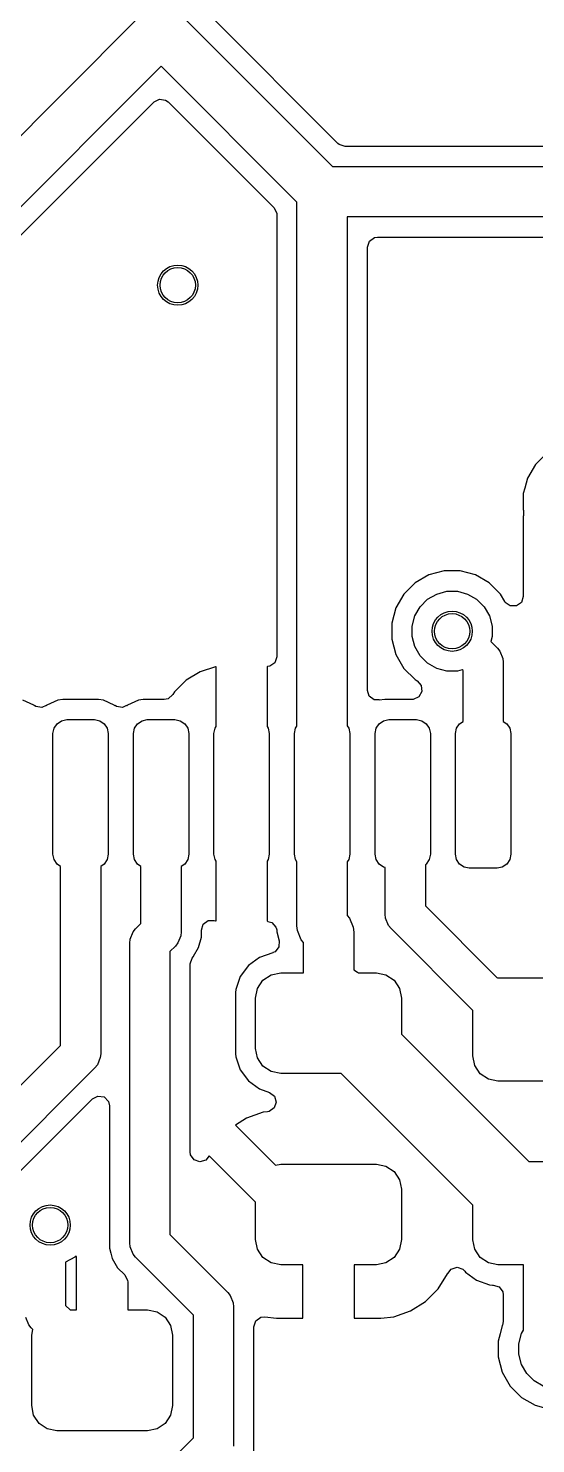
# Model space of a CAD drawing. Extents: x 0.23 to 2.97, y 0.23 to 2.17.
# Drawn here: x 1.358 to 1.556, y 0.783 to 1.336 of the extents above; entities that cross this region are included whole.
import ezdxf

# ---------------------------------------------------------------- set-up
doc = ezdxf.new("R2010")
doc.units = 0
doc.header["$MEASUREMENT"] = 0
doc.layers.add('BLACK', color=7, linetype='CONTINUOUS')

msp = doc.modelspace()

# ---------------------------------------------------------------- linework, layer by layer
at = {"layer": 'BLACK', "linetype": 'CONTINUOUS'}
for p, q in [((1.33029, 1.2702), (1.39965, 1.33959)), ((1.41933, 1.33959), (1.47656, 1.28236)), ((1.47869, 1.2914), (1.42837, 1.34172)), ((1.40949, 1.32159), (1.34133, 1.2534)), ((1.46264, 1.26844), (1.40949, 1.32159)), ((1.34875, 1.24966), (1.40674, 1.30767)), ((1.40674, 1.30767), (1.40888, 1.30876)), ((1.40888, 1.30876), (1.41126, 1.30839)), ((1.41126, 1.30839), (1.41225, 1.30767)), ((1.41225, 1.30767), (1.4536, 1.26631)), ((1.47915, 1.291), (1.47869, 1.2914)), ((1.48144, 1.29026), (1.47915, 1.291)), ((1.60274, 1.29026), (1.48144, 1.29026)), ((1.47656, 1.28236), (1.60772, 1.28236)), ((1.46264, 1.06359), (1.46264, 1.26844)), ((1.4536, 1.26631), (1.4547, 1.26417)), ((1.4547, 1.26417), (1.45474, 1.26356)), ((1.45474, 1.26356), (1.45474, 1.09067)), ((1.61516, 1.26268), (1.48232, 1.26268)), ((1.48232, 1.26268), (1.48232, 1.06364)), ((1.49022, 1.25089), (1.49096, 1.25318)), ((1.49022, 1.07752), (1.49022, 1.25089)), ((1.49096, 1.25318), (1.49291, 1.25459)), ((1.49291, 1.25459), (1.49411, 1.25478)), ((1.49411, 1.25478), (1.61026, 1.25478)), ((1.56033, 1.1703), (1.55592, 1.16589)), ((1.55592, 1.16589), (1.55281, 1.1605)), ((1.55281, 1.1605), (1.55176, 1.15657)), ((1.55176, 1.15657), (1.5512, 1.15449)), ((1.5512, 1.15449), (1.5512, 1.14827)), ((1.5512, 1.14827), (1.55129, 1.14793)), ((1.55129, 1.14591), (1.5512, 1.14558)), ((1.55129, 1.14793), (1.55129, 1.14591)), ((1.5512, 1.14558), (1.5512, 1.11425)), ((1.52023, 1.12431), (1.51422, 1.1227)), ((1.52646, 1.12431), (1.52023, 1.12431)), ((1.53247, 1.1227), (1.52646, 1.12431)), ((1.50883, 1.11959), (1.50443, 1.11519)), ((1.51422, 1.1227), (1.50883, 1.11959)), ((1.53786, 1.11959), (1.53247, 1.1227)), ((1.54226, 1.11519), (1.53786, 1.11959)), ((1.50443, 1.11519), (1.50132, 1.10979)), ((1.51085, 1.11026), (1.51376, 1.11316)), ((1.51376, 1.11316), (1.51732, 1.11522)), ((1.51732, 1.11522), (1.52129, 1.11628)), ((1.52129, 1.11628), (1.5254, 1.11628)), ((1.5254, 1.11628), (1.52937, 1.11522)), ((1.52937, 1.11522), (1.53293, 1.11316)), ((1.53293, 1.11316), (1.53584, 1.11026)), ((1.54393, 1.1123), (1.54226, 1.11519)), ((1.5512, 1.11425), (1.55046, 1.11196)), ((1.50132, 1.10979), (1.4997, 1.10378)), ((1.5088, 1.1067), (1.51085, 1.11026)), ((1.53584, 1.11026), (1.5379, 1.1067)), ((1.54415, 1.11196), (1.54393, 1.1123)), ((1.5461, 1.11055), (1.54415, 1.11196)), ((1.54851, 1.11055), (1.5461, 1.11055)), ((1.55046, 1.11196), (1.54851, 1.11055)), ((1.4997, 1.10378), (1.4997, 1.09756)), ((1.50773, 1.10272), (1.5088, 1.1067)), ((1.50773, 1.09861), (1.50773, 1.10272)), ((1.5379, 1.1067), (1.53896, 1.10272)), ((1.53896, 1.10272), (1.53896, 1.09861)), ((1.4997, 1.09756), (1.50132, 1.09154)), ((1.5088, 1.09464), (1.50773, 1.09861)), ((1.53896, 1.09861), (1.53845, 1.0967)), ((1.53845, 1.0967), (1.54106, 1.0941)), ((1.45474, 1.09067), (1.454, 1.08838)), ((1.50132, 1.09154), (1.50443, 1.08615)), ((1.51085, 1.09108), (1.5088, 1.09464)), ((1.51376, 1.08818), (1.51085, 1.09108)), ((1.54106, 1.0941), (1.54204, 1.0929)), ((1.54204, 1.0929), (1.54321, 1.09006)), ((1.42472, 1.08483), (1.41926, 1.08153)), ((1.43081, 1.08673), (1.42472, 1.08483)), ((1.431, 1.08674), (1.43081, 1.08673)), ((1.431, 1.06338), (1.431, 1.08674)), ((1.45113, 1.08686), (1.451, 1.08674)), ((1.451, 1.08674), (1.451, 1.06338)), ((1.45205, 1.08697), (1.45113, 1.08686)), ((1.454, 1.08838), (1.45205, 1.08697)), ((1.50443, 1.08615), (1.50883, 1.08175)), ((1.51732, 1.08612), (1.51376, 1.08818)), ((1.52129, 1.08506), (1.51732, 1.08612)), ((1.5254, 1.08506), (1.52129, 1.08506)), ((1.52731, 1.08557), (1.5254, 1.08506)), ((1.52761, 1.08527), (1.52731, 1.08557)), ((1.52761, 1.06543), (1.52761, 1.08527)), ((1.54321, 1.09006), (1.54336, 1.08853)), ((1.54336, 1.08853), (1.54336, 1.06543)), ((1.41926, 1.08153), (1.41475, 1.07702)), ((1.50883, 1.08175), (1.50967, 1.08127)), ((1.50967, 1.08127), (1.51128, 1.07948)), ((1.51128, 1.07948), (1.51153, 1.07708)), ((1.37104, 1.074), (1.3691, 1.07374)), ((1.38498, 1.074), (1.37104, 1.074)), ((1.37104, 1.074), (1.37104, 1.074)), ((1.38692, 1.07374), (1.38498, 1.074)), ((1.38498, 1.074), (1.38498, 1.074)), ((1.40253, 1.074), (1.40059, 1.07374)), ((1.41072, 1.074), (1.40253, 1.074)), ((1.40253, 1.074), (1.40253, 1.074)), ((1.41224, 1.0743), (1.41072, 1.074)), ((1.41406, 1.07588), (1.41224, 1.0743)), ((1.41475, 1.07702), (1.41406, 1.07588)), ((1.49089, 1.07533), (1.49022, 1.07752)), ((1.4928, 1.07385), (1.49089, 1.07533)), ((1.49477, 1.07379), (1.4928, 1.07385)), ((1.49479, 1.0737), (1.49477, 1.07379)), ((1.49702, 1.074), (1.49479, 1.0737)), ((1.50772, 1.074), (1.49702, 1.074)), ((1.49702, 1.074), (1.49702, 1.074)), ((1.50812, 1.07402), (1.50772, 1.074)), ((1.51032, 1.075), (1.50812, 1.07402)), ((1.51153, 1.07708), (1.51032, 1.075)), ((1.35968, 1.07176), (1.35542, 1.07374)), ((1.35995, 1.07156), (1.35968, 1.07176)), ((1.35997, 1.07159), (1.35995, 1.07156)), ((1.36049, 1.07121), (1.35997, 1.07159)), ((1.36287, 1.07084), (1.36049, 1.07121)), ((1.36449, 1.07166), (1.36287, 1.07084)), ((1.36456, 1.07156), (1.36449, 1.07166)), ((1.36484, 1.07176), (1.36456, 1.07156)), ((1.3691, 1.07374), (1.36484, 1.07176)), ((1.39117, 1.07176), (1.38692, 1.07374)), ((1.38692, 1.07374), (1.38692, 1.07374)), ((1.38692, 1.07374), (1.38692, 1.07374)), ((1.39145, 1.07156), (1.39117, 1.07176)), ((1.39147, 1.07159), (1.39145, 1.07156)), ((1.39199, 1.07121), (1.39147, 1.07159)), ((1.39436, 1.07084), (1.39199, 1.07121)), ((1.39599, 1.07166), (1.39436, 1.07084)), ((1.39606, 1.07156), (1.39599, 1.07166)), ((1.39634, 1.07176), (1.39606, 1.07156)), ((1.40059, 1.07374), (1.39634, 1.07176)), ((1.36718, 1.06069), (1.36759, 1.06276)), ((1.36759, 1.06276), (1.36877, 1.06452)), ((1.36877, 1.06452), (1.37052, 1.06569)), ((1.37052, 1.06569), (1.37259, 1.0661)), ((1.37259, 1.0661), (1.38342, 1.0661)), ((1.38342, 1.0661), (1.38549, 1.06569)), ((1.38549, 1.06569), (1.38725, 1.06452)), ((1.38725, 1.06452), (1.38842, 1.06276)), ((1.38842, 1.06276), (1.38883, 1.06069)), ((1.39868, 1.06069), (1.39909, 1.06276)), ((1.39909, 1.06276), (1.40026, 1.06452)), ((1.40026, 1.06452), (1.40202, 1.06569)), ((1.40202, 1.06569), (1.40409, 1.0661)), ((1.40409, 1.0661), (1.41492, 1.0661)), ((1.41492, 1.0661), (1.41699, 1.06569)), ((1.41699, 1.06569), (1.41875, 1.06452)), ((1.41875, 1.06452), (1.41992, 1.06276)), ((1.41992, 1.06276), (1.42033, 1.06069)), ((1.43017, 1.06069), (1.43059, 1.06276)), ((1.43059, 1.06276), (1.431, 1.06338)), ((1.451, 1.06338), (1.45141, 1.06276)), ((1.45141, 1.06276), (1.45183, 1.06069)), ((1.46167, 1.06069), (1.46208, 1.06276)), ((1.46208, 1.06276), (1.46264, 1.06359)), ((1.48232, 1.06364), (1.48291, 1.06276)), ((1.48291, 1.06276), (1.48332, 1.06069)), ((1.49317, 1.06069), (1.49358, 1.06276)), ((1.49358, 1.06276), (1.49475, 1.06452)), ((1.49475, 1.06452), (1.49651, 1.06569)), ((1.49651, 1.06569), (1.49858, 1.0661)), ((1.49858, 1.0661), (1.50941, 1.0661)), ((1.50941, 1.0661), (1.51148, 1.06569)), ((1.51148, 1.06569), (1.51323, 1.06452)), ((1.51323, 1.06452), (1.51441, 1.06276)), ((1.51441, 1.06276), (1.51482, 1.06069)), ((1.52466, 1.06069), (1.52507, 1.06276)), ((1.52507, 1.06276), (1.52625, 1.06452)), ((1.52625, 1.06452), (1.52761, 1.06543)), ((1.54336, 1.06543), (1.54473, 1.06452)), ((1.54473, 1.06452), (1.5459, 1.06276)), ((1.5459, 1.06276), (1.54631, 1.06069)), ((1.36718, 1.01344), (1.36718, 1.06069)), ((1.38883, 1.06069), (1.38883, 1.01344)), ((1.39868, 1.01344), (1.39868, 1.06069)), ((1.42033, 1.06069), (1.42033, 1.01344)), ((1.43017, 1.01344), (1.43017, 1.06069)), ((1.45183, 1.06069), (1.45183, 1.01344)), ((1.46167, 1.01344), (1.46167, 1.06069)), ((1.48332, 1.06069), (1.48332, 1.01344)), ((1.49317, 1.01344), (1.49317, 1.06069)), ((1.51482, 1.06069), (1.51482, 1.01344)), ((1.52466, 1.01344), (1.52466, 1.06069)), ((1.54631, 1.06069), (1.54631, 1.01344)), ((1.36759, 1.01137), (1.36718, 1.01344)), ((1.38883, 1.01344), (1.38842, 1.01137)), ((1.39909, 1.01137), (1.39868, 1.01344)), ((1.42033, 1.01344), (1.41992, 1.01137)), ((1.43059, 1.01137), (1.43017, 1.01344)), ((1.45183, 1.01344), (1.45141, 1.01137)), ((1.46208, 1.01137), (1.46167, 1.01344)), ((1.48332, 1.01344), (1.48291, 1.01137)), ((1.49358, 1.01137), (1.49317, 1.01344)), ((1.51482, 1.01344), (1.51441, 1.01137)), ((1.52507, 1.01137), (1.52466, 1.01344)), ((1.54631, 1.01344), (1.5459, 1.01137)), ((1.36877, 1.00962), (1.36759, 1.01137)), ((1.37012, 1.00871), (1.36877, 1.00962)), ((1.37012, 1.00535), (1.37012, 1.00871)), ((1.38725, 1.00962), (1.38587, 1.00869)), ((1.38587, 1.00869), (1.38587, 1.00535)), ((1.38842, 1.01137), (1.38725, 1.00962)), ((1.40026, 1.00962), (1.39909, 1.01137)), ((1.40161, 1.00871), (1.40026, 1.00962)), ((1.40161, 0.9864), (1.40161, 1.00871)), ((1.41875, 1.00962), (1.41736, 1.00869)), ((1.41736, 1.00869), (1.41736, 0.98314)), ((1.41992, 1.01137), (1.41875, 1.00962)), ((1.431, 1.01075), (1.43059, 1.01137)), ((1.431, 0.98739), (1.431, 1.01075)), ((1.45141, 1.01137), (1.451, 1.01075)), ((1.451, 1.01075), (1.451, 0.98739)), ((1.46264, 1.01054), (1.46208, 1.01137)), ((1.46264, 0.98551), (1.46264, 1.01054)), ((1.48291, 1.01137), (1.48232, 1.01049)), ((1.48232, 1.01049), (1.48232, 0.98951)), ((1.49475, 1.00962), (1.49358, 1.01137)), ((1.49651, 1.00844), (1.49475, 1.00962)), ((1.49713, 1.00832), (1.49651, 1.00844)), ((1.49713, 0.99), (1.49713, 1.00832)), ((1.51323, 1.00962), (1.51287, 1.00938)), ((1.51287, 1.00938), (1.51287, 0.99326)), ((1.51441, 1.01137), (1.51323, 1.00962)), ((1.52625, 1.00962), (1.52507, 1.01137)), ((1.528, 1.00844), (1.52625, 1.00962)), ((1.53007, 1.00803), (1.528, 1.00844)), ((1.5409, 1.00803), (1.53007, 1.00803)), ((1.54297, 1.00844), (1.5409, 1.00803)), ((1.54473, 1.00962), (1.54297, 1.00844)), ((1.5459, 1.01137), (1.54473, 1.00962)), ((1.37012, 0.93872), (1.37012, 1.00535)), ((1.38587, 1.00535), (1.38587, 0.93546)), ((1.51287, 0.99326), (1.54107, 0.96506)), ((1.39951, 0.9843), (1.40161, 0.9864)), ((1.42526, 0.98384), (1.426, 0.98613)), ((1.426, 0.98613), (1.42795, 0.98755)), ((1.42795, 0.98755), (1.43031, 0.98756)), ((1.43031, 0.98756), (1.43081, 0.98741)), ((1.43081, 0.98741), (1.43081, 0.98741)), ((1.43081, 0.98741), (1.431, 0.98739)), ((1.451, 0.98739), (1.45123, 0.98717)), ((1.45123, 0.98717), (1.45284, 0.98681)), ((1.45284, 0.98681), (1.45443, 0.985)), ((1.46283, 0.98359), (1.46264, 0.98551)), ((1.48232, 0.98951), (1.48318, 0.98846)), ((1.48318, 0.98846), (1.48465, 0.98491)), ((1.49728, 0.98846), (1.49713, 0.99)), ((1.49845, 0.98563), (1.49728, 0.98846)), ((1.49943, 0.98443), (1.49845, 0.98563)), ((1.3972, 0.97873), (1.39736, 0.98027)), ((1.39736, 0.98027), (1.39853, 0.98311)), ((1.39853, 0.98311), (1.39951, 0.9843)), ((1.41721, 0.98161), (1.41604, 0.97877)), ((1.41736, 0.98314), (1.41721, 0.98161)), ((1.42418, 0.97706), (1.42526, 0.98107)), ((1.42526, 0.98107), (1.42526, 0.98384)), ((1.45443, 0.985), (1.45465, 0.98429)), ((1.45465, 0.98429), (1.45474, 0.98388)), ((1.45474, 0.98388), (1.45474, 0.98318)), ((1.45474, 0.98318), (1.45556, 0.98012)), ((1.45556, 0.98012), (1.45559, 0.98003)), ((1.45559, 0.98003), (1.45559, 0.98003)), ((1.45559, 0.98003), (1.45569, 0.97964)), ((1.4643, 0.98004), (1.46283, 0.98359)), ((1.46516, 0.97899), (1.4643, 0.98004)), ((1.4643, 0.98004), (1.4643, 0.98004)), ((1.48465, 0.98491), (1.48465, 0.98491)), ((1.48465, 0.98491), (1.48484, 0.98299)), ((1.48484, 0.98299), (1.48484, 0.96824)), ((1.53144, 0.95242), (1.49943, 0.98443)), ((1.3972, 0.86146), (1.3972, 0.97873)), ((1.41506, 0.97757), (1.41295, 0.97547)), ((1.41295, 0.97547), (1.41295, 0.86472)), ((1.41604, 0.97877), (1.41506, 0.97757)), ((1.42218, 0.97359), (1.42418, 0.97706)), ((1.42418, 0.97706), (1.42418, 0.97706)), ((1.42418, 0.97706), (1.42418, 0.97706)), ((1.45319, 0.97495), (1.44792, 0.9731)), ((1.45405, 0.97536), (1.45317, 0.97499)), ((1.45317, 0.97499), (1.45319, 0.97495)), ((1.45557, 0.97723), (1.45405, 0.97536)), ((1.45569, 0.97964), (1.45557, 0.97723)), ((1.46516, 0.96709), (1.46516, 0.97899)), ((1.42083, 0.96895), (1.42085, 0.96915)), ((1.42083, 0.9063), (1.42083, 0.96895)), ((1.42085, 0.97059), (1.42159, 0.97288)), ((1.42085, 0.96915), (1.42085, 0.97059)), ((1.42159, 0.97288), (1.42199, 0.97334)), ((1.42199, 0.97334), (1.42211, 0.97346)), ((1.42211, 0.97346), (1.42218, 0.97359)), ((1.44362, 0.96993), (1.44044, 0.96563)), ((1.44792, 0.9731), (1.44362, 0.96993)), ((1.44362, 0.96993), (1.44362, 0.96993)), ((1.44044, 0.96563), (1.43868, 0.96058)), ((1.44721, 0.96101), (1.44934, 0.9642)), ((1.44934, 0.9642), (1.45253, 0.96634)), ((1.45253, 0.96634), (1.4563, 0.96709)), ((1.4563, 0.96709), (1.46516, 0.96709)), ((1.48484, 0.96824), (1.48636, 0.96737)), ((1.48636, 0.96737), (1.48637, 0.96736)), ((1.48637, 0.96736), (1.48638, 0.96735)), ((1.48638, 0.96735), (1.48664, 0.96709)), ((1.48664, 0.96709), (1.4937, 0.96709)), ((1.4937, 0.96709), (1.49747, 0.96634)), ((1.49747, 0.96634), (1.50066, 0.9642)), ((1.50066, 0.9642), (1.50279, 0.96101)), ((1.54107, 0.96506), (1.54128, 0.9651)), ((1.54128, 0.9651), (1.57672, 0.9651)), ((1.43868, 0.96058), (1.43856, 0.95938)), ((1.43856, 0.95938), (1.43856, 0.93542)), ((1.43868, 0.96058), (1.43868, 0.96058)), ((1.44646, 0.95724), (1.44721, 0.96101)), ((1.50279, 0.96101), (1.50354, 0.95724)), ((1.44646, 0.93756), (1.44646, 0.95724)), ((1.50354, 0.95724), (1.50354, 0.94311)), ((1.53144, 0.93459), (1.53144, 0.95242)), ((1.50354, 0.94311), (1.5534, 0.89325)), ((1.33625, 0.90485), (1.37012, 0.93872)), ((1.38587, 0.93546), (1.38571, 0.93392)), ((1.43856, 0.93542), (1.43868, 0.93422)), ((1.44721, 0.93379), (1.44646, 0.93756)), ((1.38356, 0.92989), (1.34511, 0.89144)), ((1.38454, 0.93108), (1.38356, 0.92989)), ((1.38571, 0.93392), (1.38454, 0.93108)), ((1.43868, 0.93422), (1.43868, 0.93422)), ((1.43868, 0.93422), (1.44044, 0.92918)), ((1.44934, 0.9306), (1.44721, 0.93379)), ((1.45253, 0.92847), (1.44934, 0.9306)), ((1.53219, 0.93082), (1.53144, 0.93459)), ((1.53432, 0.92763), (1.53219, 0.93082)), ((1.44044, 0.92918), (1.44362, 0.92488)), ((1.44362, 0.92488), (1.44362, 0.92488)), ((1.44362, 0.92488), (1.44362, 0.92488)), ((1.44362, 0.92488), (1.44362, 0.92488)), ((1.44362, 0.92488), (1.44362, 0.92488)), ((1.44362, 0.92488), (1.44792, 0.9217)), ((1.4563, 0.92772), (1.45253, 0.92847)), ((1.47996, 0.92772), (1.4563, 0.92772)), ((1.53144, 0.87624), (1.47996, 0.92772)), ((1.53752, 0.9255), (1.53432, 0.92763)), ((1.54128, 0.92475), (1.53752, 0.9255)), ((1.57672, 0.92475), (1.54128, 0.92475)), ((1.38266, 0.91782), (1.3848, 0.91892)), ((1.3848, 0.91892), (1.38718, 0.91854)), ((1.44792, 0.9217), (1.44792, 0.9217)), ((1.44792, 0.9217), (1.44792, 0.9217)), ((1.44792, 0.9217), (1.45191, 0.92031)), ((1.45191, 0.92031), (1.45382, 0.91885)), ((1.45382, 0.91885), (1.45452, 0.91654)), ((1.34922, 0.88439), (1.38266, 0.91782)), ((1.38718, 0.91854), (1.38889, 0.91684)), ((1.38889, 0.91684), (1.38931, 0.91507)), ((1.38931, 0.91507), (1.38931, 0.86353)), ((1.45372, 0.91427), (1.45174, 0.91289)), ((1.45452, 0.91654), (1.45372, 0.91427)), ((1.44289, 0.91028), (1.43857, 0.90757)), ((1.44942, 0.91257), (1.44289, 0.91028)), ((1.45106, 0.91275), (1.44942, 0.91257)), ((1.44942, 0.91257), (1.44942, 0.91257)), ((1.45174, 0.91289), (1.45106, 0.91275)), ((1.42085, 0.9061), (1.42083, 0.9063)), ((1.42085, 0.89704), (1.42085, 0.9061)), ((1.43857, 0.90757), (1.45426, 0.89188)), ((1.42101, 0.89592), (1.42085, 0.89704)), ((1.42238, 0.89394), (1.42101, 0.89592)), ((1.42466, 0.89314), (1.42238, 0.89394)), ((1.42696, 0.89384), (1.42466, 0.89314)), ((1.42829, 0.89558), (1.42696, 0.89384)), ((1.44646, 0.87741), (1.42829, 0.89558)), ((1.45426, 0.89188), (1.4563, 0.89228)), ((1.4563, 0.89228), (1.4937, 0.89228)), ((1.4937, 0.89228), (1.49747, 0.89153)), ((1.49747, 0.89153), (1.50066, 0.8894)), ((1.5534, 0.89325), (1.57672, 0.89325)), ((1.50066, 0.8894), (1.50279, 0.88621)), ((1.50279, 0.88621), (1.50354, 0.88244)), ((1.50354, 0.88244), (1.50354, 0.86276)), ((1.44646, 0.86276), (1.44646, 0.87741)), ((1.53144, 0.86274), (1.53144, 0.87624)), ((1.38931, 0.86353), (1.38931, 0.85938)), ((1.41295, 0.86472), (1.43557, 0.8421)), ((1.38931, 0.85938), (1.38984, 0.85742)), ((1.39736, 0.85992), (1.3972, 0.86146)), ((1.39853, 0.85708), (1.39736, 0.85992)), ((1.44721, 0.85899), (1.44646, 0.86276)), ((1.44934, 0.8558), (1.44721, 0.85899)), ((1.50279, 0.85899), (1.50066, 0.8558)), ((1.50354, 0.86276), (1.50279, 0.85899)), ((1.53219, 0.85897), (1.53144, 0.86274)), ((1.53432, 0.85578), (1.53219, 0.85897)), ((1.37568, 0.85596), (1.37214, 0.85392)), ((1.37214, 0.85392), (1.37214, 0.83706)), ((1.37585, 0.85613), (1.37568, 0.85596)), ((1.37641, 0.85613), (1.37585, 0.85613)), ((1.37641, 0.83527), (1.37641, 0.85613)), ((1.37641, 0.85613), (1.37641, 0.85613)), ((1.38984, 0.85742), (1.39039, 0.85537)), ((1.39039, 0.85537), (1.39246, 0.85178)), ((1.39951, 0.85589), (1.39853, 0.85708)), ((1.42213, 0.83327), (1.39951, 0.85589)), ((1.45253, 0.85366), (1.44934, 0.8558)), ((1.4563, 0.85291), (1.45253, 0.85366)), ((1.465, 0.85291), (1.4563, 0.85291)), ((1.465, 0.83205), (1.465, 0.85291)), ((1.4937, 0.85291), (1.485, 0.85291)), ((1.485, 0.85291), (1.485, 0.83205)), ((1.49747, 0.85366), (1.4937, 0.85291)), ((1.50066, 0.8558), (1.49747, 0.85366)), ((1.53752, 0.85365), (1.53432, 0.85578)), ((1.54128, 0.8529), (1.53752, 0.85365)), ((1.55122, 0.8529), (1.54128, 0.8529)), ((1.55122, 0.82736), (1.55122, 0.8529)), ((1.39246, 0.85178), (1.39246, 0.85178)), ((1.39246, 0.85178), (1.39246, 0.85178)), ((1.39246, 0.85178), (1.39527, 0.84897)), ((1.39527, 0.84897), (1.39636, 0.84682)), ((1.51786, 0.84349), (1.52154, 0.84935)), ((1.52154, 0.84935), (1.52155, 0.84935)), ((1.52155, 0.84936), (1.52164, 0.84954)), ((1.52155, 0.84935), (1.52155, 0.84936)), ((1.52164, 0.84954), (1.52168, 0.84953)), ((1.52168, 0.84953), (1.523, 0.85127)), ((1.523, 0.85127), (1.52531, 0.85196)), ((1.52531, 0.85196), (1.52759, 0.85117)), ((1.52759, 0.85117), (1.52836, 0.85038)), ((1.52836, 0.85038), (1.5286, 0.85006)), ((1.5286, 0.85006), (1.5286, 0.85006)), ((1.5286, 0.85006), (1.5286, 0.85006)), ((1.5286, 0.85006), (1.5286, 0.85006)), ((1.5286, 0.85006), (1.5286, 0.85006)), ((1.5286, 0.85006), (1.5329, 0.84688)), ((1.5329, 0.84688), (1.5329, 0.84688)), ((1.5329, 0.84688), (1.5329, 0.84688)), ((1.5329, 0.84688), (1.53795, 0.84512)), ((1.39636, 0.84682), (1.39641, 0.84621)), ((1.39641, 0.84621), (1.39641, 0.83527)), ((1.43557, 0.8421), (1.43655, 0.84091)), ((1.51297, 0.83859), (1.51786, 0.84349)), ((1.53795, 0.84512), (1.53915, 0.845)), ((1.53915, 0.845), (1.53915, 0.845)), ((1.53915, 0.845), (1.53915, 0.845)), ((1.53915, 0.845), (1.53943, 0.845)), ((1.53943, 0.845), (1.54172, 0.84426)), ((1.54172, 0.84426), (1.54314, 0.84231)), ((1.54314, 0.84231), (1.54333, 0.84111)), ((1.37214, 0.83706), (1.37394, 0.83527)), ((1.43655, 0.84091), (1.43772, 0.83807)), ((1.43772, 0.83807), (1.43787, 0.83654)), ((1.43787, 0.83654), (1.43787, 0.782)), ((1.50711, 0.83491), (1.51297, 0.83859)), ((1.54333, 0.84111), (1.54333, 0.83076)), ((1.35772, 0.82943), (1.35655, 0.83227)), ((1.37394, 0.83527), (1.37641, 0.83527)), ((1.39641, 0.83527), (1.40413, 0.83527)), ((1.40413, 0.83527), (1.40789, 0.83452)), ((1.40789, 0.83452), (1.41109, 0.83238)), ((1.41109, 0.83238), (1.41322, 0.82919)), ((1.42213, 0.78526), (1.42213, 0.83327)), ((1.44577, 0.82868), (1.44651, 0.83097)), ((1.44651, 0.83097), (1.44846, 0.83238)), ((1.44846, 0.83238), (1.4501, 0.83255)), ((1.4501, 0.83255), (1.45457, 0.83205)), ((1.45457, 0.83205), (1.45457, 0.83205)), ((1.45457, 0.83205), (1.465, 0.83205)), ((1.465, 0.83205), (1.465, 0.83205)), ((1.485, 0.83205), (1.485, 0.83205)), ((1.485, 0.83205), (1.49543, 0.83205)), ((1.49543, 0.83205), (1.50058, 0.83263)), ((1.49543, 0.83205), (1.49543, 0.83205)), ((1.50058, 0.83263), (1.50711, 0.83491)), ((1.50058, 0.83263), (1.50058, 0.83263)), ((1.54333, 0.83076), (1.54303, 0.82927)), ((1.3587, 0.82823), (1.35772, 0.82943)), ((1.35929, 0.82764), (1.3587, 0.82823)), ((1.35885, 0.82543), (1.35929, 0.82764)), ((1.35885, 0.79787), (1.35885, 0.82543)), ((1.41322, 0.82919), (1.41397, 0.82543)), ((1.41397, 0.82543), (1.41397, 0.79787)), ((1.44577, 0.77992), (1.44577, 0.82868)), ((1.54212, 0.82594), (1.54136, 0.82311)), ((1.54297, 0.82913), (1.54212, 0.82594)), ((1.54303, 0.82927), (1.54297, 0.82913)), ((1.54939, 0.82206), (1.55045, 0.82603)), ((1.55045, 0.82603), (1.55122, 0.82736)), ((1.54136, 0.82311), (1.54136, 0.81689)), ((1.54939, 0.81794), (1.54939, 0.82206)), ((1.54136, 0.81689), (1.54297, 0.81087)), ((1.55045, 0.81397), (1.54939, 0.81794)), ((1.55251, 0.81041), (1.55045, 0.81397)), ((1.54297, 0.81087), (1.54608, 0.80548)), ((1.55541, 0.80751), (1.55251, 0.81041)), ((1.54608, 0.80548), (1.55048, 0.80108)), ((1.55897, 0.80545), (1.55541, 0.80751)), ((1.3596, 0.7941), (1.35885, 0.79787)), ((1.41397, 0.79787), (1.41322, 0.7941)), ((1.55048, 0.80108), (1.55587, 0.79797)), ((1.55587, 0.79797), (1.56189, 0.79636)), ((1.36173, 0.79091), (1.3596, 0.7941)), ((1.41322, 0.7941), (1.41109, 0.79091)), ((1.36493, 0.78877), (1.36173, 0.79091)), ((1.36869, 0.78802), (1.36493, 0.78877)), ((1.40413, 0.78802), (1.36869, 0.78802)), ((1.40789, 0.78877), (1.40413, 0.78802)), ((1.41109, 0.79091), (1.40789, 0.78877)), ((1.40502, 0.76816), (1.42213, 0.78526))]:
    msp.add_line(p, q, dxfattribs=at)
at = {"layer": 'BLACK'}
for centre in [(1.416, 1.236), (1.52335, 1.10067), (1.36609, 0.86845)]:
    msp.add_circle(centre, 0.00787, dxfattribs=at)
at = {"layer": 'WHITE'}
for centre in [(1.416, 1.236), (1.52335, 1.10067), (1.36609, 0.86845)]:
    msp.add_circle(centre, 0.00689, dxfattribs=at)

doc.saveas('drawing.dxf')
